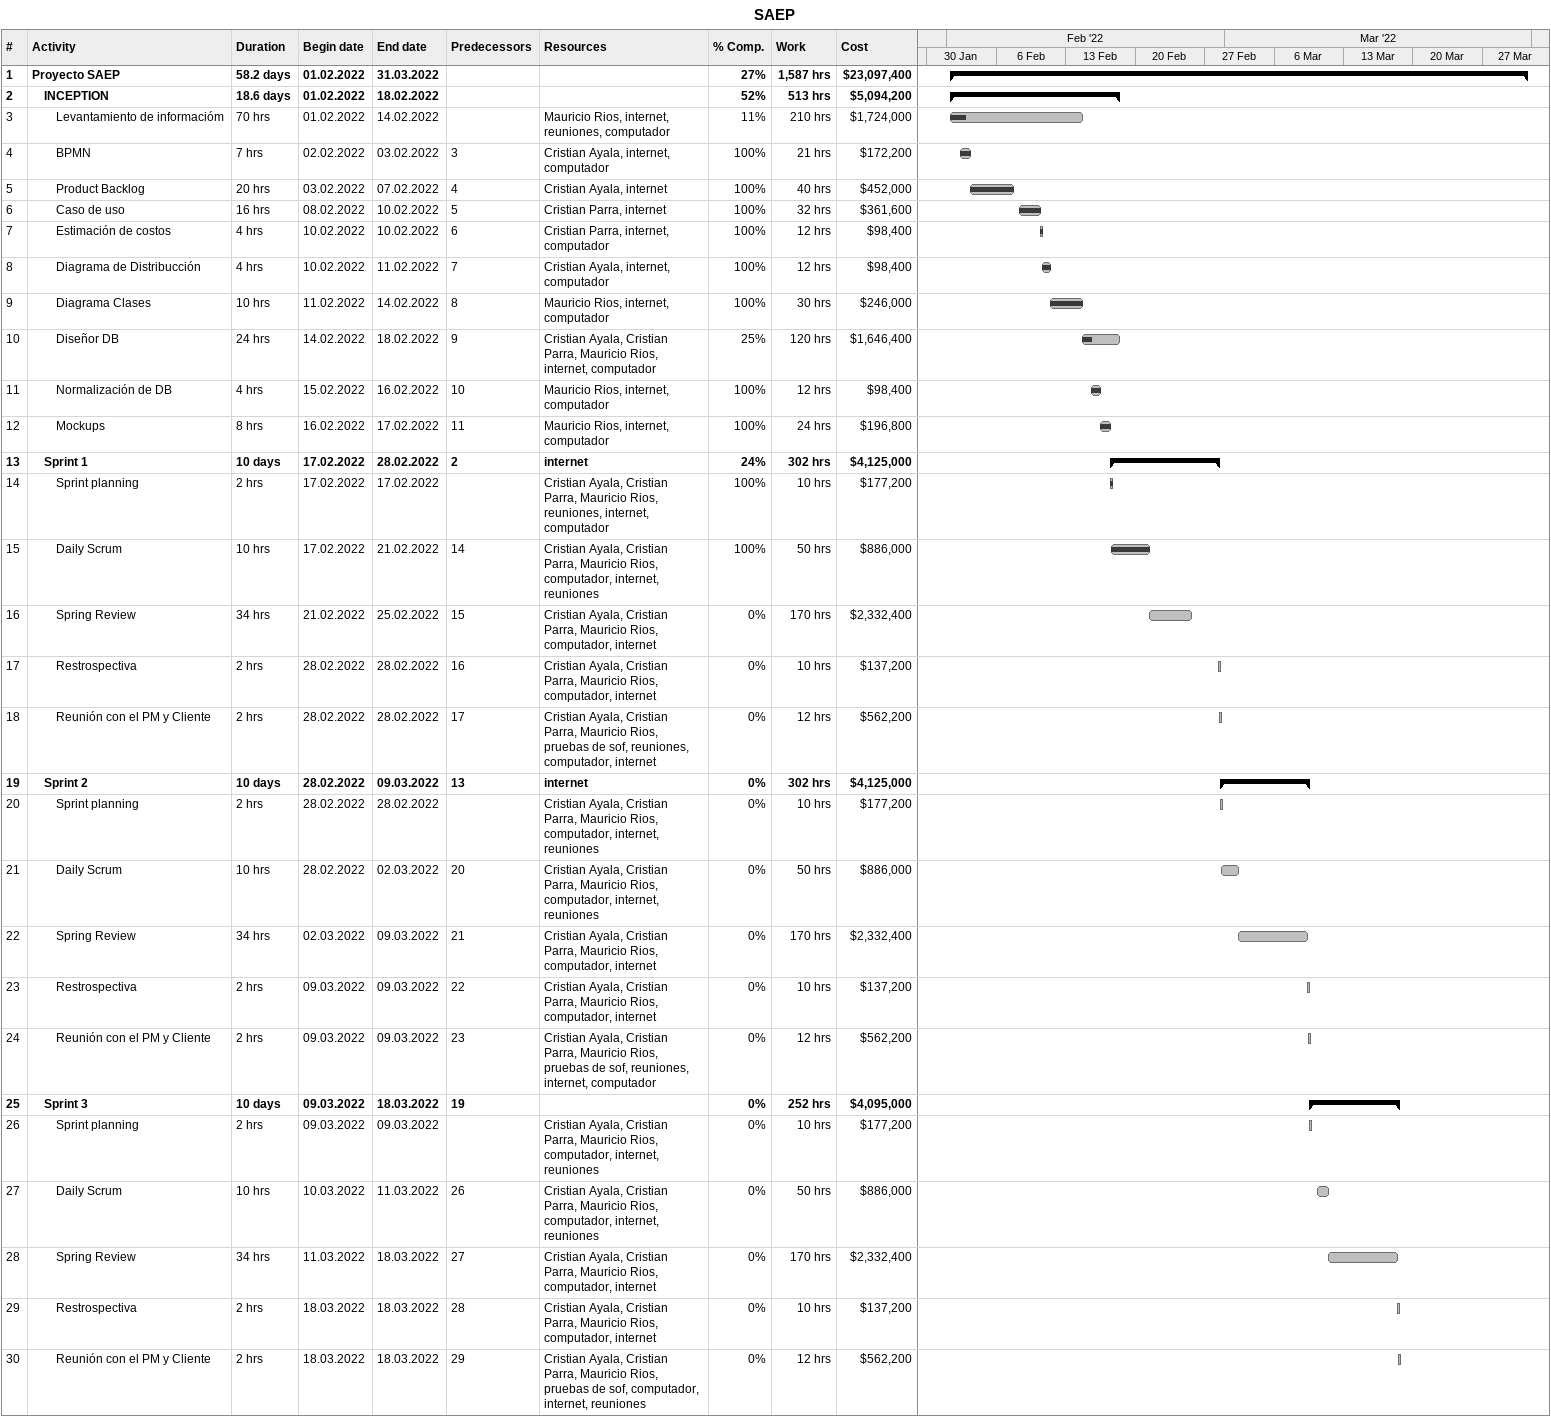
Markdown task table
SAEP

| ID | Level | Task | Duration | Start | Finish | Predecessors | Resources | % complete | Work (h) | Cost ($) |
|---|---|---|---|---|---|---|---|---|---|---|
| 1 | 1 | **Proyecto SAEP** | 58.2d | 2022-02-01 | 2022-03-31 |  |  | 27 | 1587 | 23097400 |
| 2 | 2 | **INCEPTION** | 18.6d | 2022-02-01 | 2022-02-18 |  |  | 52 | 513 | 5094200 |
| 3 | 3 | Levantamiento de informacióm | 70h | 2022-02-01 | 2022-02-14 |  | Mauricio Rios, internet, reuniones, computador | 11 | 210 | 1724000 |
| 4 | 3 | BPMN | 7h | 2022-02-02 | 2022-02-03 | 3 | Cristian Ayala, internet, computador | 100 | 21 | 172200 |
| 5 | 3 | Product Backlog | 20h | 2022-02-03 | 2022-02-07 | 4 | Cristian Ayala, internet | 100 | 40 | 452000 |
| 6 | 3 | Caso de uso | 16h | 2022-02-08 | 2022-02-10 | 5 | Cristian Parra, internet | 100 | 32 | 361600 |
| 7 | 3 | Estimación de costos | 4h | 2022-02-10 | 2022-02-10 | 6 | Cristian Parra, internet, computador | 100 | 12 | 98400 |
| 8 | 3 | Diagrama de Distribucción | 4h | 2022-02-10 | 2022-02-11 | 7 | Cristian Ayala, internet, computador | 100 | 12 | 98400 |
| 9 | 3 | Diagrama Clases | 10h | 2022-02-11 | 2022-02-14 | 8 | Mauricio Rios, internet, computador | 100 | 30 | 246000 |
| 10 | 3 | Diseñor DB | 24h | 2022-02-14 | 2022-02-18 | 9 | Cristian Ayala, Cristian Parra, Mauricio Rios, internet, computador | 25 | 120 | 1646400 |
| 11 | 3 | Normalización de DB | 4h | 2022-02-15 | 2022-02-16 | 10 | Mauricio Rios, internet, computador | 100 | 12 | 98400 |
| 12 | 3 | Mockups | 8h | 2022-02-16 | 2022-02-17 | 11 | Mauricio Rios, internet, computador | 100 | 24 | 196800 |
| 13 | 2 | **Sprint 1** | 10d | 2022-02-17 | 2022-02-28 | 2 | internet | 24 | 302 | 4125000 |
| 14 | 3 | Sprint planning | 2h | 2022-02-17 | 2022-02-17 |  | Cristian Ayala, Cristian Parra, Mauricio Rios, reuniones, internet, computador | 100 | 10 | 177200 |
| 15 | 3 | Daily Scrum | 10h | 2022-02-17 | 2022-02-21 | 14 | Cristian Ayala, Cristian Parra, Mauricio Rios, computador, internet, reuniones | 100 | 50 | 886000 |
| 16 | 3 | Spring Review | 34h | 2022-02-21 | 2022-02-25 | 15 | Cristian Ayala, Cristian Parra, Mauricio Rios, computador, internet | 0 | 170 | 2332400 |
| 17 | 3 | Restrospectiva | 2h | 2022-02-28 | 2022-02-28 | 16 | Cristian Ayala, Cristian Parra, Mauricio Rios, computador, internet | 0 | 10 | 137200 |
| 18 | 3 | Reunión con el PM y Cliente | 2h | 2022-02-28 | 2022-02-28 | 17 | Cristian Ayala, Cristian Parra, Mauricio Rios, pruebas de sof, reuniones, computador, internet | 0 | 12 | 562200 |
| 19 | 2 | **Sprint 2** | 10d | 2022-02-28 | 2022-03-09 | 13 | internet | 0 | 302 | 4125000 |
| 20 | 3 | Sprint planning | 2h | 2022-02-28 | 2022-02-28 |  | Cristian Ayala, Cristian Parra, Mauricio Rios, computador, internet, reuniones | 0 | 10 | 177200 |
| 21 | 3 | Daily Scrum | 10h | 2022-02-28 | 2022-03-02 | 20 | Cristian Ayala, Cristian Parra, Mauricio Rios, computador, internet, reuniones | 0 | 50 | 886000 |
| 22 | 3 | Spring Review | 34h | 2022-03-02 | 2022-03-09 | 21 | Cristian Ayala, Cristian Parra, Mauricio Rios, computador, internet | 0 | 170 | 2332400 |
| 23 | 3 | Restrospectiva | 2h | 2022-03-09 | 2022-03-09 | 22 | Cristian Ayala, Cristian Parra, Mauricio Rios, computador, internet | 0 | 10 | 137200 |
| 24 | 3 | Reunión con el PM y Cliente | 2h | 2022-03-09 | 2022-03-09 | 23 | Cristian Ayala, Cristian Parra, Mauricio Rios, pruebas de sof, reuniones, internet, computador | 0 | 12 | 562200 |
| 25 | 2 | **Sprint 3** | 10d | 2022-03-09 | 2022-03-18 | 19 |  | 0 | 252 | 4095000 |
| 26 | 3 | Sprint planning | 2h | 2022-03-09 | 2022-03-09 |  | Cristian Ayala, Cristian Parra, Mauricio Rios, computador, internet, reuniones | 0 | 10 | 177200 |
| 27 | 3 | Daily Scrum | 10h | 2022-03-10 | 2022-03-11 | 26 | Cristian Ayala, Cristian Parra, Mauricio Rios, computador, internet, reuniones | 0 | 50 | 886000 |
| 28 | 3 | Spring Review | 34h | 2022-03-11 | 2022-03-18 | 27 | Cristian Ayala, Cristian Parra, Mauricio Rios, computador, internet | 0 | 170 | 2332400 |
| 29 | 3 | Restrospectiva | 2h | 2022-03-18 | 2022-03-18 | 28 | Cristian Ayala, Cristian Parra, Mauricio Rios, computador, internet | 0 | 10 | 137200 |
| 30 | 3 | Reunión con el PM y Cliente | 2h | 2022-03-18 | 2022-03-18 | 29 | Cristian Ayala, Cristian Parra, Mauricio Rios, pruebas de sof, computador, internet, reuniones | 0 | 12 | 562200 |
